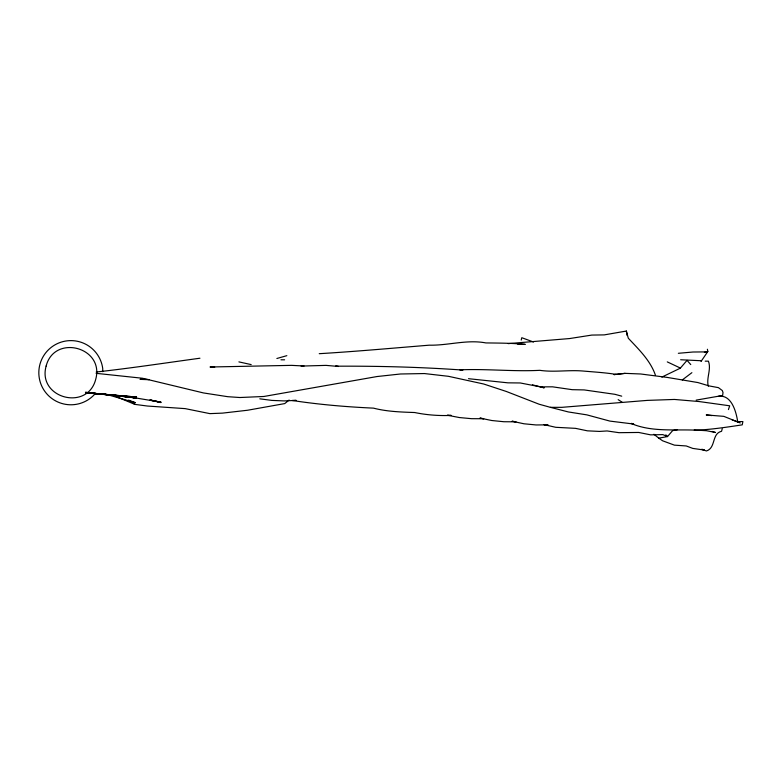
<?xml version="1.0" encoding="UTF-8"?>
<svg xmlns="http://www.w3.org/2000/svg" width="782" height="782" viewBox="0 0 782 782"><rect width="100%" height="100%" fill="white"/><g stroke="black" fill="none" stroke-linecap="round" stroke-linejoin="round"><path stroke-width="1.17" d="M102.735 371.665L102.735 368.576A32.082 32.082 0 0 0 59.07 342.878A32.082 32.082 0 0 0 44.945 391.538A32.082 32.082 0 0 0 95.59 393.209M722.597 395.741L723.008 392.564L722.324 390.55L718.433 387.647L709.176 385.927L697.876 382.554L667.144 377.403L640.663 373.982L625.082 373.356L614.036 374.607L625.082 373.356M521.213 340.062L521.799 337.707L533.539 342.027M722.226 428.741L721.561 431.302C711.532 433.531 716.038 448.008 706.439 450.95L701.61 449.357M728.433 409.582L729.704 405.799L699.137 401.547L674.426 399.446L647.408 400.384L561.916 407.334L550.401 407.334L539.179 404.245L506.325 391.469L483.735 384.021L448.448 376.308L424.411 373.552L400.472 373.992L377.061 376.533L263.896 396.474L239.869 397.52L227.699 396.689L203.437 392.935L142.5 378.253L96.118 373.327M701.053 361.44L707.827 351.519L707.387 349.241M672.549 430.706L667.535 436.561L658.796 438.164L653.899 434.264M682.285 379.954L691.884 372.672M289.115 400.042L284.746 403.59L247.552 410.247L222.508 413.121L209.889 413.629L185.178 408.624L147.407 406.034L134.895 404.382L114.573 395.966M661.855 377.1L680.311 368.185L687.046 360.365L690.76 364.568M276.867 358.498L286.838 355.663M704.367 352.408L707.827 351.519M655.433 375.233C650.428 360.531 638.669 349.31 628.288 338.195L626.372 331.05L604.251 334.892L591.808 335.077L569.579 338.557L508.192 343.621M672.999 430.569L677.515 429.641M718.355 396.318C731.708 394.226 736.361 412.212 737.797 422.446M721.434 395.692L696.146 400.13M199.938 358.224C165.344 362.936 130.975 368.185 96.206 372.017M678.356 353.298L692.969 352.017L707.319 351.88M319.242 353.689C356.093 351.47 392.456 348.166 429.289 345.175C448.223 345.595 466.922 339.31 485.925 342.927C499.033 343.073 512.171 343.112 525.23 344.383L517.43 344.012M468.486 378.693L507.938 382.838L520.255 382.965L540.44 386.865L552.542 386.826L572.17 389.671L584.193 389.925L614.935 394.314L621.729 396.171M280.963 359.798L284.609 359.808M705.188 361.157L708.424 361.176C711.581 369.407 706.078 377.97 708.316 386.21M148.502 379.534L140.046 379.387L149.215 379.593M214.737 367.139L210.016 367.002L291.539 365.36L304.032 365.996L301.07 366.084L326.035 365.38L338.469 366.465L335.507 366.201C377.96 365.966 420.569 367.071 462.895 370.072L459.865 369.837C486.551 368.684 513.148 371.714 539.815 370.326C553.949 372.428 568.26 369.837 582.57 370.991C593.763 371.978 605.004 372.594 616.118 374.392M680.643 359.749L701.434 360.756M694.24 430.002L706.517 430.716L715.55 432.514L712.07 431.41M85.629 392.789L136.606 397.041L85.561 392.75M85.551 392.779L136.508 397.373L85.492 392.623L136.42 397.676L98.806 393.717M96.382 393.463L91.533 392.955L96.362 393.532M98.786 393.796L136.342 397.921L108.493 394.558M711.923 415.594L706.234 414.939L723.809 416.347L740.222 422.954M104.856 394.118L101.22 393.678L104.827 394.167M107.251 394.47L136.283 398.058L161.053 402.163L149.812 400.032L160.926 402.554L150.936 400.052M259.81 398.83L271.911 400.413L284.101 400.912L296.202 400.394L292.292 400.492C319.144 404.577 346.358 406.894 373.493 408.136C386.943 411.625 400.873 412.046 414.685 412.525C426.679 415.017 438.946 415.916 451.175 415.418L447.412 415.242L459.396 417.549L471.566 418.683L483.726 418.732L479.913 418.077L491.81 420.521L503.911 421.733L516.012 421.83L512.093 421.224L523.92 423.776L536.002 424.949L548.045 424.861L543.959 424.626L555.758 427.304L575.552 428.35L587.39 430.833L599.491 431.42L607.086 430.95L619.002 432.681L638.698 432.456L650.614 434.851L662.843 434.616L667.535 436.561L665.814 434.841M129.01 396.806L136.195 398.175L130.223 396.982M238.901 361.89L251.178 364.598M532.415 384.832L544.194 387.833L540.44 386.865M550.401 407.334L568.289 411.938L586.862 414.871L609.901 421.097L633.713 424.04L631.436 423.355M104.289 393.757L135.423 402.71L128.58 400.12M702.128 449.298L704.347 450.061L692.774 448.409L686.225 445.955L674.416 445.144L662.618 440.794L658.796 438.164M731.991 419.807L736.879 421.606L742.9 421.576L742.226 424.851C727.162 427.119 711.708 429.523 696.283 430.178C674.671 429.171 651.67 432.221 631.318 423.531M667.281 361.89L680.262 368.009M618.161 399.631L622.247 402.31M131.914 402.271L134.895 404.382M626.372 331.05L627.135 335.517M46.128 366.054C37.174 398.155 87.418 411.615 95.717 379.338C104.661 347.237 54.427 333.777 46.128 366.054M87.887 392.574L85.463 392.31L87.877 392.603"/></g></svg>
